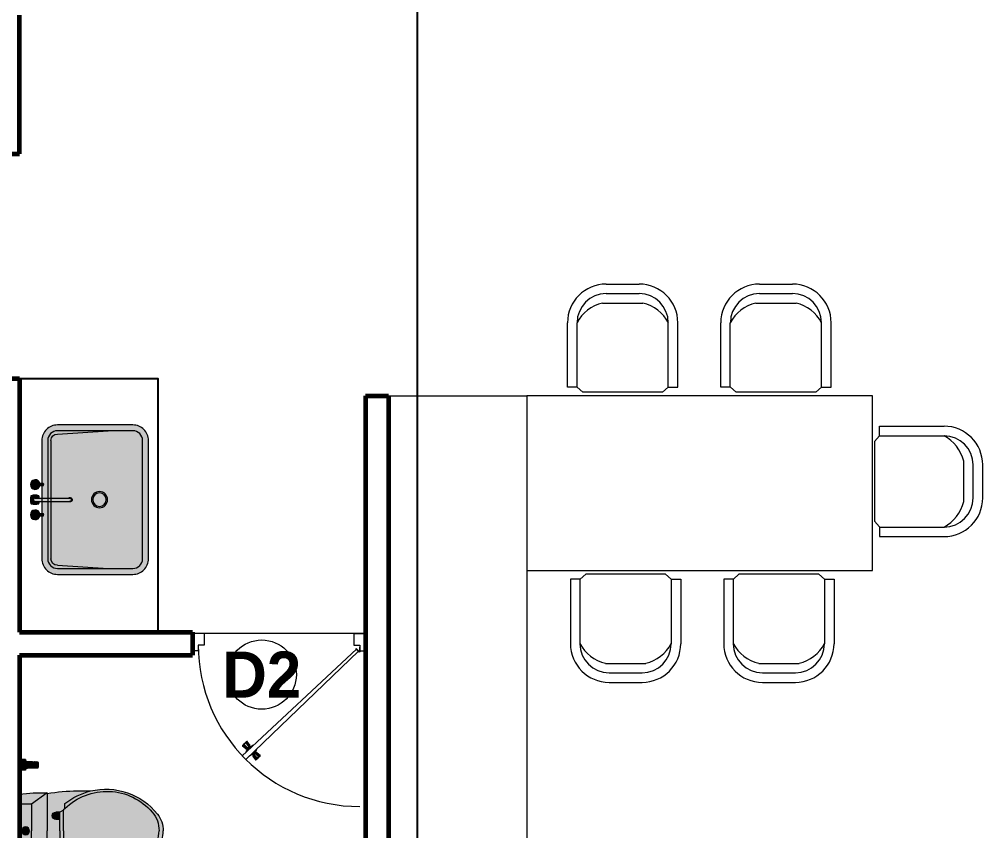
# Model space of a CAD drawing. Header units: feet. Extents: x 109753 to 150441, y 47761 to 75080.
# Drawn here: x 126429.1 to 126596.2, y 49133 to 49273.7 of the extents above; entities that cross this region are included whole.
import ezdxf

# ---------------------------------------------------------------- set-up
doc = ezdxf.new("R2010")
doc.units = ezdxf.units.FT
doc.header["$LTSCALE"] = 50
doc.header["$MEASUREMENT"] = 0
doc.linetypes.add('( Hidden )', pattern=[0.375, 0.25, -0.125])
doc.linetypes.add('ACAD_ISO04W100', pattern=[30, 24, -3, 0, -3])
for name, color, linetype, lineweight in [('A-Furniture', 175, 'Continuous', 0), ('DOORS', 7, 'Continuous', 15), ('FIXTURES', 251, 'Continuous', 5), ('TEXT', 181, 'Continuous', 13), ('WALL', 1, 'Continuous', 60)]:
    doc.layers.add(name, color=color, linetype=linetype, lineweight=lineweight)
doc.styles.add('GL_Imperial', font='GOTHIC.TTF', dxfattribs={"height": 8})

# ---------------------------------------------------------------- blocks, each defined once
blk = doc.blocks.new('A$C62EE282B')
at = {"true_color": 0x646d72}
h = blk.add_hatch(color=251, dxfattribs=at)
h.dxf.hatch_style = 1
h.paths.add_polyline_path([(-36.7, 54.1), (-32.6, 54.1, 7.383374), (-32.6, 61.9), (-36.7, 62, -9.431853)])
at = {"true_color": 0xaaabad}
h = blk.add_hatch(color=253, dxfattribs=at)
h.dxf.hatch_style = 1
h.paths.add_polyline_path([(-30.6, 54.1), (-49, 54.2, -0.414214), (-51, 56.1), (-50.9, 60, -0.414214), (-49, 62), (-30.6, 61.9, -6.364491)])
at = {"true_color": 0xcecdcb}
h = blk.add_hatch(color=254, dxfattribs=at)
h.dxf.hatch_style = 1
h.paths.add_polyline_path([(-32.6, 54.1), (-30.6, 54.1, 6.364491), (-30.6, 61.9), (-32.6, 61.9, -7.383374)])
h = blk.add_hatch(color=254, dxfattribs=at)
h.dxf.hatch_style = 1
h.paths.add_polyline_path([(-159.4, 3.8), (-158.5, 5.1), (-157.5, 6.2), (-156.2, 7.1), (-154.7, 7.7), (-153.2, 8), (-150.8, 8), (-151.7, 8), (-151.9, 7.9), (-153.3, 7.6), (-154.7, 6.9), (-155.9, 6), (-156.9, 4.9), (-157.7, 3.7), (-158.3, 2.2), (-158.5, 0.8), (-158.5, -0.8), (-158.3, -2.2), (-157.7, -3.7), (-156.9, -4.9), (-155.9, -6), (-154.7, -6.9), (-153.3, -7.6), (-151.9, -7.9), (-151.7, -8), (-150.8, -8), (-153.2, -8), (-154.7, -7.7), (-156.2, -7.1), (-157.5, -6.2), (-158.5, -5.1), (-159.4, -3.8), (-160, -2.3), (-160.3, -0.8), (-160.3, 0.8), (-160, 2.3)])
at = {"true_color": 0x646d72}
h = blk.add_hatch(color=251, dxfattribs=at)
h.dxf.hatch_style = 1
h.paths.add_polyline_path([(-151.9, -7.9), (-153.3, -7.6), (-154.7, -6.9), (-155.9, -6), (-156.9, -4.9), (-157.7, -3.7), (-158.3, -2.2), (-158.5, -0.8), (-158.5, 0.8), (-158.3, 2.2), (-157.7, 3.7), (-156.9, 4.9), (-155.9, 6), (-154.7, 6.9), (-153.3, 7.6), (-151.9, 7.9), (-151.7, 8), (-150.4, 8), (-148.9, 7.8), (-147.5, 7.4), (-146.2, 6.6), (-151.3, 6.6), (-152.9, 6.2), (-154, 5.7), (-154.9, 4.9), (-155.7, 4), (-156.4, 3), (-156.8, 1.8), (-157.1, 0.6), (-157.1, -0.6), (-156.8, -1.8), (-156.4, -3), (-155.7, -4), (-154.9, -4.9), (-154, -5.7), (-152.9, -6.2), (-151.7, -6.5), (-150.5, -6.6), (-146.2, -6.6), (-147.5, -7.4), (-148.9, -7.8), (-150.4, -8)], flags=17)
at = {"true_color": 0xcecdcb}
h = blk.add_hatch(color=254, dxfattribs=at)
h.dxf.hatch_style = 1
h.paths.add_polyline_path([(-17.5, 6.6, -1), (-17.5, -6.6), (-75.3, -6.6), (-146.2, -6.6), (-150.5, -6.6), (-151.7, -6.5), (-152.9, -6.2), (-154, -5.7), (-154.9, -4.9), (-155.7, -4), (-156.4, -3), (-156.8, -1.8), (-157.1, -0.6), (-157.1, 0.6), (-156.8, 1.8), (-156.4, 3), (-155.7, 4), (-154.9, 4.9), (-154, 5.7), (-152.9, 6.2), (-151.7, 6.5), (-150.5, 6.6), (-146.2, 6.6), (-75.3, 6.6)])
at = {"true_color": 0x646d72}
h = blk.add_hatch(color=251, dxfattribs=at)
h.dxf.hatch_style = 1
h.paths.add_polyline_path([(-2, 14.8, -0.134336), (-2, -14.8, -0.265125), (-2.7, -15.5, -0.134336), (-32.3, -15.5, -0.130311), (-32.7, -15.2), (-29.4, -11.9), (-33.5, -12.6, -0.026985), (-34.6, -6.6), (-30.3, -6.6, 0.022884), (-29.5, -11.2, 0.28938), (-28.7, -12, 0.111472), (-6.2, -12, 0.28938), (-5.5, -11.2, 0.111472), (-5.5, 11.2, 0.28938), (-6.2, 12, 0.111472), (-28.7, 12, 0.28938), (-29.5, 11.2, 0.022884), (-30.3, 6.6), (-34.6, 6.6, -0.026985), (-33.5, 12.6), (-29.4, 11.9), (-32.7, 15.2, -0.130311), (-32.3, 15.5, -0.134336), (-2.7, 15.5, -0.265125)])
h = blk.add_hatch(color=251, dxfattribs=at)
h.dxf.hatch_style = 1
h.paths.add_polyline_path([(-29.4, 11.9), (-33.5, 12.6, -0.010033), (-33, 14.8, -0.130311), (-32.7, 15.2)], flags=17)
at = {"true_color": 0xaaabad}
h = blk.add_hatch(color=253, dxfattribs=at)
h.dxf.hatch_style = 1
h.paths.add_polyline_path([(-23.2, -6.6), (-17.5, -6.6, 1), (-17.5, 6.6), (-23.2, 6.6, -2.170959)], flags=16)
h.paths.add_polyline_path([(-6.2, 12, -0.28938), (-5.5, 11.2, -0.111472), (-5.5, -11.2, -0.28938), (-6.2, -12, -0.111472), (-28.7, -12, -0.28938), (-29.5, -11.2, -0.022884), (-30.3, -6.6), (-27.8, -6.6, 3.389161), (-27.8, 6.6), (-30.3, 6.6, -0.022884), (-29.5, 11.2, -0.28938), (-28.7, 12, -0.111472)])
h = blk.add_hatch(color=253, dxfattribs=at)
h.dxf.hatch_style = 1
h.paths.add_polyline_path([(-23.2, 6.6), (-27.8, 6.6, -3.389161), (-27.8, -6.6), (-23.2, -6.6, 2.170959)])
h.paths.add_polyline_path([(-17.5, 6.6), (-23.2, 6.6, -2.170959), (-23.2, -6.6), (-17.5, -6.6, 1)], flags=17)
at = {"true_color": 0x646d72}
h = blk.add_hatch(color=251, dxfattribs=at)
h.dxf.hatch_style = 1
h.paths.add_polyline_path([(-29.4, -11.9), (-32.7, -15.2, -0.130311), (-33, -14.8, -0.010033), (-33.5, -12.6)], flags=17)
at = {"true_color": 0xaaabad}
h = blk.add_hatch(color=253, dxfattribs=at)
h.dxf.hatch_style = 1
h.paths.add_polyline_path([(-30.6, -62), (-49, -62, -0.414214), (-51, -60), (-50.9, -56.1, -0.414214), (-49, -54.2), (-30.6, -54.2, -6.364491)])
at = {"true_color": 0x646d72}
h = blk.add_hatch(color=251, dxfattribs=at)
h.dxf.hatch_style = 1
h.paths.add_polyline_path([(-36.7, -62), (-32.6, -62, 7.383374), (-32.6, -54.2), (-36.7, -54.2, -9.431853)])
at = {"true_color": 0xcecdcb}
h = blk.add_hatch(color=254, dxfattribs=at)
h.dxf.hatch_style = 1
h.paths.add_polyline_path([(-32.6, -62), (-30.6, -62, 6.364491), (-30.6, -54.2), (-32.6, -54.2, -7.383374)])
at = {"color": 7, "ltscale": 0.1}
for p, q in [((-146.2, 6.6), (-150.5, 6.6)), ((-17.5, 6.6), (-75.3, 6.6)), ((-146.2, -6.6), (-150.5, -6.6)), ((-17.5, -6.6), (-75.3, -6.6))]:
    blk.add_line(p, q, dxfattribs=at)
at = {"ltscale": 0.1}
for p, q in [((-75.3, 6.6), (-146.2, 6.6)), ((-5.6, 11.9), (-2.5, 15)), ((-75.3, -6.6), (-146.2, -6.6))]:
    blk.add_line(p, q, dxfattribs=at)
at = {"color": 252, "lineweight": 5, "ltscale": 0.1, "true_color": 0x939598}
for p, q in [((-33.5, 12.6), (-29.4, 11.9)), ((-32.7, 15.2), (-29.4, 11.9)), ((-33.5, -12.6), (-29.4, -11.9)), ((-29.4, -11.9), (-32.7, -15.2)), ((-5.6, -11.9), (-2.5, -15))]:
    blk.add_line(p, q, dxfattribs=at)
for points in [[(-30.6, 61.9), (-49, 62, 0.414214), (-50.9, 60), (-51, 56.1, 0.414214), (-49, 54.2), (-30.6, 54.1)], [(-30.6, -54.2), (-49, -54.2, 0.414214), (-50.9, -56.1), (-51, -60, 0.414214), (-49, -62), (-30.6, -62)]]:
    blk.add_lwpolyline(points, format="xyb")
at = {"flags": 128}
for points in [[(-150.8, -8), (-153.2, -8), (-154.7, -7.7), (-156.2, -7.1), (-157.5, -6.2), (-158.5, -5.1), (-159.4, -3.8), (-160, -2.3), (-160.3, -0.8), (-160.3, 0.8), (-160, 2.3), (-159.4, 3.8), (-158.5, 5.1), (-157.5, 6.2), (-156.2, 7.1), (-154.7, 7.7), (-153.2, 8), (-150.8, 8)], [(-151.7, 8), (-150.4, 8), (-148.9, 7.8), (-147.5, 7.4), (-146.2, 6.6)], [(-146.2, -6.6), (-147.5, -7.4), (-148.9, -7.8), (-150.4, -8), (-151.7, -8)]]:
    blk.add_lwpolyline(points, dxfattribs=at)
at = {"color": 252, "lineweight": 5, "true_color": 0x939598, "flags": 128}
blk.add_lwpolyline([(-151.7, -8), (-151.9, -7.9), (-153.3, -7.6), (-154.7, -6.9), (-155.9, -6), (-156.9, -4.9), (-157.7, -3.7), (-158.3, -2.2), (-158.5, -0.8), (-158.5, 0.8), (-158.3, 2.2), (-157.7, 3.7), (-156.9, 4.9), (-155.9, 6), (-154.7, 6.9), (-153.3, 7.6), (-151.9, 7.9), (-151.7, 8)], dxfattribs=at)
at = {"color": 7, "flags": 128}
blk.add_lwpolyline([(-150.5, -6.6), (-151.7, -6.5), (-152.9, -6.2), (-154, -5.7), (-154.9, -4.9), (-155.7, -4), (-156.4, -3), (-156.8, -1.8), (-157.1, -0.6), (-157.1, 0.6), (-156.8, 1.8), (-156.4, 3), (-155.7, 4), (-154.9, 4.9), (-154, 5.7), (-152.9, 6.2), (-151.7, 6.5), (-150.5, 6.6)], dxfattribs=at)
at = {"color": 252, "lineweight": 5, "ltscale": 0.1, "true_color": 0x939598}
for centre, radius, start, end in [((-18.5, 58.1), 18.6, 192.1921, 167.9837), ((-18.4, 58.1), 14.7, 195.6204, 164.7677), ((20.3, 0), 51.1, 167.2787, 172.4625), ((-28.5, 11), 1.05, 102.7213, 167.2787), ((-17.5, -37.8), 51.1, 77.2787, 102.7213), ((-17.5, 0), 12.2, 212.8783, 147.1217), ((-17.5, 0), 8.74, 229.464, 130.536), ((-6.5, 11), 1.05, 12.7213, 77.2787), ((-55.3, 0), 51.1, 347.2787, 12.7213), ((20.3, 0), 51.1, 187.508, 192.7213), ((-28.5, -11), 1.05, 192.7213, 257.2787), ((-17.5, 37.8), 51.1, 257.2787, 282.7213), ((-6.5, -11), 1.05, 282.7213, 347.2787), ((-18.5, -58.1), 18.6, 192.1921, 167.9837), ((-18.4, -58.1), 14.7, 195.6204, 164.7677)]:
    blk.add_arc(centre, radius, start, end, dxfattribs=at)
at = {"ltscale": 0.1}
for centre, radius, start, end in [((-18.5, 58.1), 12.8, 198.066, 162.3484), ((21, 0), 56, 164.6978, 173.18), ((-32, 14.5), 1.05, 105.3022, 164.6978), ((-17.5, -38.5), 56, 74.6978, 105.3022), ((-17.5, 0), 6.65, 270, 90), ((-3, 14.5), 1.05, 15.3022, 74.6978), ((-56, 0), 56, 344.6978, 15.3022), ((21, 0), 56, 186.82, 195.3022), ((-32, -14.5), 1.05, 195.3022, 254.6978), ((-17.5, 38.5), 56, 254.6978, 285.3022), ((-3, -14.5), 1.05, 285.3022, 344.6978), ((-18.5, -58.1), 12.8, 198.066, 162.3484)]:
    blk.add_arc(centre, radius, start, end, dxfattribs=at)
blk = doc.blocks.new('basin-flat-1')
at = {"true_color": 0xffffff}
h = blk.add_hatch(color=7, dxfattribs=at)
h.dxf.hatch_style = 1
h.paths.add_polyline_path([(453.2, 256.4, 0.414214), (385.6, 324), (58.7, 324, 0.414214), (-8.9, 256.4), (-8.9, -256.4, 0.414214), (58.7, -324), (385.6, -324, 0.414214), (453.2, -256.4)])
h.paths.add_polyline_path([(427.7, 256.4), (427.7, -256.4, -0.414214), (385.6, -298.6), (58.7, -298.6, -0.414214), (16.6, -256.4), (16.6, 256.4, -0.414214), (58.7, 298.6), (385.6, 298.6, -0.414214)], flags=16)
h.paths.add_polyline_path([(238.3, 0, -1), (168, 0, -1)], flags=0)
h.paths.add_polyline_path([(232.3, 0, -1), (173.9, 0, -1)], flags=0)
h = blk.add_hatch(color=7, dxfattribs=at)
h.dxf.hatch_style = 1
h.paths.add_polyline_path([(16.6, 256.4, -0.414214), (58.7, 298.6), (165.8, 298.6), (385.6, 284.5, -0.414214), (413.6, 256.4), (413.6, -256.4, -0.414214), (385.6, -284.5), (165.8, -298.6), (58.7, -298.6, -0.414214), (16.6, -256.4)])
h.paths.add_polyline_path([(238.3, 0, 1), (168, 0, 1)], flags=16)
h.paths.add_polyline_path([(232.3, 0, 1), (173.9, 0, 1)], flags=0)
h = blk.add_hatch(color=7, dxfattribs=at)
h.dxf.hatch_style = 1
h.paths.add_polyline_path([(413.6, 256.4, 0.414214), (385.6, 284.5), (165.8, 298.6), (385.6, 298.6, -0.414214), (427.7, 256.4), (427.7, 7.1), (417.9, 7.1), (413.6, 7.1)])
h.paths.add_polyline_path([(413.6, -7.9), (417.9, -7.9), (427.7, -7.9), (427.7, -256.4, -0.414214), (385.6, -298.6), (165.8, -298.6), (385.6, -284.5, 0.414214), (413.6, -256.4)])
h = blk.add_hatch(color=7, dxfattribs=at)
h.dxf.hatch_style = 1
h.paths.add_polyline_path([(232.3, 0, 1), (173.9, 0, 1)], flags=0)
h.paths.add_polyline_path([(168, 0, 1), (238.3, 0, 1)])
h.paths.add_polyline_path([(232.3, 0, -1), (173.9, 0, -1)], flags=16)
h = blk.add_hatch(color=7, dxfattribs=at)
h.dxf.hatch_style = 1
h.paths.add_polyline_path([(173.9, 0, 1), (232.3, 0, 1)])
at = {"ltscale": 0.1}
for p, q in [((385.6, 284.5), (165.8, 298.6)), ((413.6, 256.4), (413.6, -256.4)), ((385.6, -284.5), (165.8, -298.6))]:
    blk.add_line(p, q, dxfattribs=at)
for points in [[(385.6, 324, -0.414214), (453.2, 256.4), (453.2, -256.4, -0.414214), (385.6, -324), (58.7, -324, -0.414214), (-8.9, -256.4), (-8.9, 256.4, -0.414214), (58.7, 324)], [(385.6, 298.6, -0.414214), (427.7, 256.4), (427.7, -256.4, -0.414214), (385.6, -298.6), (58.7, -298.6, -0.414214), (16.6, -256.4), (16.6, 256.4, -0.414214), (58.7, 298.6)]]:
    blk.add_lwpolyline(points, format="xyb", close=True, dxfattribs=at)
at = {"color": 252, "lineweight": 5, "ltscale": 0.1, "true_color": 0x939598}
for radius in [35.1, 29.2]:
    blk.add_circle((203.1, 0), radius, dxfattribs=at)
at = {"ltscale": 0.1}
for centre, start, end in [((385.6, 256.4), 0, 90), ((385.6, -256.4), 270, 0)]:
    blk.add_arc(centre, 28.1, start, end, dxfattribs=at)
at = {"layer": 'FIXTURES', "xscale": -1.126956521740953, "yscale": 1.126956521740953, "zscale": 1.126956521740953, "rotation": 180}
blk.add_blockref('A$C62EE282B', (502.8, -0.4), dxfattribs=at)
blk = doc.blocks.new('*U1172')
at = {"color": 9, "linetype": '( Hidden )', "lineweight": 0, "ltscale": 5, "true_color": 0xc7c8ca}
blk.add_line((30, 3), (0, 3), dxfattribs=at)
blk.add_arc((29, 1), 28, 180, 270, dxfattribs=at)
at = {"layer": 'DOORS'}
for p, q in [((0, 3), (0, 0)), ((2, 3), (0, 3)), ((2, 3), (2, 1)), ((28, 3), (28, 1)), ((28, 3), (30, 3)), ((30, 0), (30, 3)), ((1, 1), (1, 0)), ((2, 1), (1, 1)), ((28, 1), (29, 1)), ((28.35, 0.36), (28.39, 0.4)), ((28.35, 0.36), (28.82, -0.11)), ((28.39, 0.4), (28.84, -0.05)), ((28.94, 0.63), (28.94, -0.01)), ((28.94, 0.63), (29, 0.63)), ((29, 1), (29, 0)), ((29, 0.63), (29, -0.03)), ((1, 0), (0, 0)), ((29, 0), (30, 0))]:
    blk.add_line(p, q, dxfattribs=at)
at = {"layer": 'DOORS', "color": 8}
for p, q in [((9.31, -17.01), (8.67, -16.46)), ((9.36, -16.98), (8.7, -16.41)), ((9.44, -16.9), (8.81, -16.31)), ((9.02, -16.05), (8.91, -16.15)), ((8.93, -16.16), (8.91, -16.15)), ((9.54, -16.8), (8.93, -16.19)), ((9.02, -16.05), (9.13, -15.94)), ((9.15, -15.96), (9.13, -15.94)), ((9.75, -16.61), (9.18, -15.97)), ((9.85, -16.51), (9.3, -15.85)), ((9.93, -16.44), (9.41, -15.75)), ((9.97, -16.39), (9.46, -15.72)), ((9.83, -16.77), (9.75, -16.69)), ((9.89, -16.72), (9.81, -16.64)), ((9.92, -16.68), (9.85, -16.6)), ((9.94, -16.67), (9.87, -16.58)), ((10.25, -16.65), (9.98, -16.77)), ((10.41, -16.5), (10.03, -16.72)), ((9.38, -17.46), (9.63, -17.1)), ((9.58, -17), (9.51, -16.92)), ((9.6, -16.99), (9.52, -16.9)), ((9.54, -17.31), (9.69, -17.04)), ((9.64, -16.95), (9.56, -16.87)), ((9.7, -16.9), (9.62, -16.81)), ((9.71, -17.15), (9.75, -16.99)), ((9.84, -17.03), (9.82, -16.92)), ((9.95, -16.92), (9.85, -16.9)), ((10.08, -16.8), (9.92, -16.83)), ((10.01, -18.13), (10.39, -17.9)), ((10.17, -17.98), (10.44, -17.85)), ((10.34, -17.82), (10.5, -17.79)), ((10.45, -18.23), (10.96, -18.91)), ((10.47, -17.7), (10.57, -17.73)), ((10.48, -17.96), (10.55, -18.04)), ((10.49, -18.19), (11.01, -18.87)), ((10.5, -17.94), (10.57, -18.02)), ((10.53, -17.9), (10.61, -17.99)), ((10.57, -18.11), (11.12, -18.77)), ((10.58, -17.59), (10.6, -17.7)), ((10.59, -17.85), (10.67, -17.93)), ((10.71, -17.47), (10.67, -17.64)), ((10.68, -18.01), (11.24, -18.66)), ((10.72, -17.73), (10.8, -17.81)), ((10.88, -17.32), (10.73, -17.58)), ((10.78, -17.67), (10.86, -17.76)), ((11.03, -17.17), (10.79, -17.53)), ((10.82, -17.64), (10.9, -17.72)), ((10.84, -17.62), (10.91, -17.7)), ((10.88, -17.82), (11.48, -18.43)), ((10.98, -17.72), (11.61, -18.31)), ((11.06, -17.65), (11.72, -18.21)), ((11.11, -17.61), (11.75, -18.16)), ((11.27, -18.67), (11.28, -18.68)), ((11.39, -18.58), (11.28, -18.68)), ((11.39, -18.58), (11.5, -18.47)), ((11.49, -18.46), (11.5, -18.47))]:
    blk.add_line(p, q, dxfattribs=at)
at = {"layer": 'DOORS', "color": 1}
for p, q in [((8.69, -16.43), (9.06, -16.08)), ((9.25, -17), (8.69, -16.51)), ((8.71, -16.36), (9.04, -16.06)), ((8.73, -16.39), (8.71, -16.36)), ((9.36, -15.75), (9.04, -16.06)), ((9.43, -15.73), (9.06, -16.08)), ((9.33, -17), (9.64, -16.71)), ((9.38, -15.78), (9.36, -15.75)), ((9.96, -16.34), (9.51, -15.74)), ((9.96, -16.41), (9.64, -16.71)), ((9.88, -16.57), (9.69, -16.75)), ((9.96, -16.65), (9.76, -16.83)), ((9.87, -16.49), (9.88, -16.49)), ((9.95, -16.66), (9.87, -16.58)), ((10.03, -16.65), (10.04, -16.65)), ((10.12, -16.65), (10.11, -16.65)), ((10.46, -16.44), (10.12, -16.65)), ((10.54, -16.45), (10.54, -16.44)), ((9.32, -17.5), (9.55, -17.18)), ((9.33, -17.59), (9.32, -17.58)), ((9.41, -16.92), (9.41, -16.93)), ((9.5, -16.93), (9.69, -16.75)), ((9.58, -17.01), (9.5, -16.93)), ((9.55, -17.18), (9.56, -17.17)), ((9.56, -17.09), (9.57, -17.1)), ((9.57, -17.02), (9.76, -16.83)), ((9.88, -18.17), (9.88, -18.18)), ((9.96, -18.18), (10.3, -17.97)), ((10.3, -17.97), (10.31, -17.97)), ((10.39, -17.97), (10.38, -17.97)), ((10.46, -17.97), (10.66, -17.79)), ((10.46, -18.21), (10.78, -17.92)), ((10.46, -18.29), (10.91, -18.88)), ((10.47, -17.96), (10.55, -18.05)), ((10.54, -18.05), (10.73, -17.87)), ((10.54, -18.13), (10.54, -18.13)), ((10.85, -17.61), (10.66, -17.79)), ((10.92, -17.69), (10.73, -17.87)), ((11.09, -17.62), (10.78, -17.92)), ((10.84, -17.61), (10.92, -17.7)), ((10.86, -17.53), (10.85, -17.53)), ((10.87, -17.45), (10.86, -17.45)), ((11.09, -17.12), (10.87, -17.45)), ((11.01, -17.7), (11, -17.7)), ((11.09, -17.04), (11.1, -17.04)), ((11.17, -17.62), (11.73, -18.11)), ((11.73, -18.2), (11.36, -18.54)), ((11.71, -18.26), (11.38, -18.56)), ((11.69, -18.24), (11.71, -18.26)), ((10.99, -18.89), (11.36, -18.54)), ((11.04, -18.85), (11.06, -18.87)), ((11.06, -18.87), (11.38, -18.56))]:
    blk.add_line(p, q, dxfattribs=at)
at = {"layer": 'DOORS'}
blk.add_lwpolyline([(28.8, -0.08), (9.23, -18.82), (8.64, -18.23), (28.42, 0.3)], dxfattribs=at)
for radius in [0.111, 0.0537]:
    blk.add_circle((28.93, -0.12), radius, dxfattribs=at)
at = {"layer": 'DOORS', "color": 1}
for centre, start, end in [((8.72, -16.47), 133.134, 229.2104), ((9.47, -15.78), 37.0576, 133.134), ((9.84, -16.53), 313.134, 43.134), ((9.92, -16.37), 313.134, 37.0576), ((10, -16.69), 48.3913, 133.134), ((10.08, -16.61), 228.3913, 313.134), ((10.5, -16.48), 43.134, 133.134), ((9.29, -16.96), 229.2104, 313.134), ((9.36, -17.54), 133.134, 223.134), ((9.46, -16.89), 223.134, 313.134), ((9.61, -17.06), 133.134, 217.8768), ((9.52, -17.13), 313.134, 37.8768), ((9.92, -18.14), 223.134, 313.134), ((10.34, -18.01), 48.3913, 133.134), ((10.42, -17.93), 228.3913, 313.134), ((10.5, -18.25), 133.134, 217.0576), ((10.58, -18.09), 133.134, 223.134), ((10.9, -17.49), 133.134, 217.8768), ((10.81, -17.57), 313.134, 37.8768), ((10.96, -17.73), 43.134, 133.134), ((11.06, -17.08), 313.134, 43.134), ((11.13, -17.67), 49.2104, 133.134), ((11.69, -18.15), 313.134, 49.2104), ((10.95, -18.85), 217.0576, 313.134)]:
    blk.add_arc(centre, 0.0571, start, end, dxfattribs=at)
blk = doc.blocks.new('toilet')
at = {"true_color": 0xaaabad}
h = blk.add_hatch(color=253, dxfattribs=at)
h.dxf.hatch_style = 1
h.paths.add_polyline_path([(-0.1212, 0), (-0.1657, 0, 0.056711), (-0.1727, -0.126), (-0.1212, -0.054)])
at = {"true_color": 0xcecdcb}
h = blk.add_hatch(color=254, dxfattribs=at)
h.dxf.hatch_style = 1
h.paths.add_polyline_path([(0.1213, -0.054), (0.1213, 0), (-0.1212, 0), (-0.1212, -0.054), (0, -0.054)])
h.paths.add_polyline_path([(-0.0176, -0.0279, -1), (0.0176, -0.0279, -1)], flags=16)
h.paths.add_polyline_path([(-0.0154, -0.0279, -1), (0.0154, -0.0279, -1)], flags=0)
at = {"true_color": 0xaaabad}
h = blk.add_hatch(color=253, dxfattribs=at)
h.dxf.hatch_style = 1
h.paths.add_polyline_path([(0.1657, 0), (0.1213, 0), (0.1213, -0.054), (0.1727, -0.126, 0.056711)])
h = blk.add_hatch(color=253, dxfattribs=at)
h.dxf.hatch_style = 1
h.paths.add_polyline_path([(-0.3242, -0.0279), (-0.3167, -0.0279), (-0.3129, -0.0279), (-0.3086, -0.0078), (-0.3086, -0.0001), (-0.3242, -0.0001)])
at = {"true_color": 0x646d72}
h = blk.add_hatch(color=251, dxfattribs=at)
h.dxf.hatch_style = 1
h.paths.add_polyline_path([(-0.3129, -0.0279), (-0.3167, -0.0279), (-0.3168, -0.0309), (-0.3163, -0.0339), (-0.3146, -0.0478), (-0.3146, -0.0355)])
at = {"true_color": 0xcecdcb}
h = blk.add_hatch(color=254, dxfattribs=at)
h.dxf.hatch_style = 1
h.paths.add_polyline_path([(-0.2924, -0.002, 0.362033), (-0.2934, -0.0011), (-0.2999, -0.0011), (-0.3064, -0.0011, 0.362033), (-0.3074, -0.002), (-0.3146, -0.0355), (-0.3146, -0.0356), (-0.3144, -0.0352), (-0.3137, -0.0347), (-0.3126, -0.0343), (-0.311, -0.0339), (-0.309, -0.0336), (-0.3067, -0.0333), (-0.3042, -0.0332), (-0.3015, -0.0331), (-0.2987, -0.0331), (-0.296, -0.0331), (-0.2935, -0.0333), (-0.2911, -0.0335), (-0.2891, -0.0339), (-0.2874, -0.0342), (-0.2862, -0.0346), (-0.2855, -0.0351), (-0.2852, -0.0356)])
h = blk.add_hatch(color=254, dxfattribs=at)
h.dxf.hatch_style = 1
h.paths.add_polyline_path([(-0.2852, -0.0356), (-0.2855, -0.0351), (-0.2862, -0.0346), (-0.2874, -0.0342), (-0.2891, -0.0339), (-0.2911, -0.0335), (-0.2935, -0.0333), (-0.296, -0.0331), (-0.2987, -0.0331), (-0.3015, -0.0331), (-0.3042, -0.0332), (-0.3067, -0.0333), (-0.309, -0.0336), (-0.311, -0.0339), (-0.3126, -0.0343), (-0.3137, -0.0347), (-0.3144, -0.0352), (-0.3146, -0.0356), (-0.3146, -0.0478), (-0.3146, -0.0578), (-0.3144, -0.0574), (-0.3137, -0.0569), (-0.3126, -0.0565), (-0.311, -0.0561), (-0.309, -0.0558), (-0.3067, -0.0555), (-0.3042, -0.0553), (-0.3015, -0.0553), (-0.2987, -0.0552), (-0.296, -0.0553), (-0.2935, -0.0555), (-0.2911, -0.0557), (-0.2891, -0.056), (-0.2874, -0.0564), (-0.2862, -0.0568), (-0.2855, -0.0573), (-0.2852, -0.0577), (-0.2852, -0.0478)])
at = {"true_color": 0xaaabad}
h = blk.add_hatch(color=253, dxfattribs=at)
h.dxf.hatch_style = 1
h.paths.add_polyline_path([(-0.3064, -0.0011), (-0.2999, -0.0011), (-0.2934, -0.0011, -0.362033), (-0.2924, -0.002), (-0.2912, -0.0078), (-0.2912, -0.0001), (-0.3086, -0.0001), (-0.3086, -0.0078), (-0.3074, -0.002, -0.362033)])
h = blk.add_hatch(color=253, dxfattribs=at)
h.dxf.hatch_style = 1
h.paths.add_polyline_path([(-0.2868, -0.0279), (-0.2831, -0.0279), (-0.2756, -0.0279), (-0.2756, -0.0001), (-0.2912, -0.0001), (-0.2912, -0.0078)])
at = {"true_color": 0x646d72}
h = blk.add_hatch(color=251, dxfattribs=at)
h.dxf.hatch_style = 1
h.paths.add_polyline_path([(-0.283, -0.0309), (-0.2831, -0.0279), (-0.2868, -0.0279), (-0.2852, -0.0356), (-0.2852, -0.0478), (-0.2835, -0.0339)])
h = blk.add_hatch(color=251, dxfattribs=at)
h.dxf.hatch_style = 1
h.paths.add_polyline_path([(-0.0154, -0.0279, 1), (0.0154, -0.0279, 1)], flags=0)
h.paths.add_polyline_path([(0.0176, -0.0279, 1), (-0.0176, -0.0279, 1)])
h.paths.add_polyline_path([(0.0154, -0.0279, -1), (-0.0154, -0.0279, -1)], flags=16)
at = {"true_color": 0xaaabad}
h = blk.add_hatch(color=253, dxfattribs=at)
h.dxf.hatch_style = 1
h.paths.add_polyline_path([(0.0154, -0.0279, 1), (-0.0154, -0.0279, 1)])
at = {"true_color": 0x646d72}
h = blk.add_hatch(color=251, dxfattribs=at)
h.dxf.hatch_style = 1
h.paths.add_polyline_path([(-0.2874, -0.0564), (-0.2891, -0.056), (-0.2911, -0.0557), (-0.2935, -0.0555), (-0.296, -0.0553), (-0.2987, -0.0552), (-0.3015, -0.0553), (-0.3042, -0.0553), (-0.3067, -0.0555), (-0.309, -0.0558), (-0.311, -0.0561), (-0.3126, -0.0565), (-0.3137, -0.0569), (-0.3144, -0.0574), (-0.3146, -0.0578), (-0.3146, -0.0577, 0.37361), (-0.3145, -0.0606), (-0.3144, -0.0602), (-0.3137, -0.0598), (-0.3126, -0.0593), (-0.311, -0.0589), (-0.309, -0.0586), (-0.3067, -0.0584), (-0.3042, -0.0582), (-0.3015, -0.0581), (-0.2987, -0.0581), (-0.296, -0.0582), (-0.2935, -0.0583), (-0.2911, -0.0586), (-0.2891, -0.0589), (-0.2874, -0.0593), (-0.2862, -0.0597), (-0.2855, -0.0601), (-0.2852, -0.0606, 0.367488), (-0.2852, -0.0577), (-0.2855, -0.0573), (-0.2862, -0.0568)])
at = {"true_color": 0xcecdcb}
h = blk.add_hatch(color=254, dxfattribs=at)
h.dxf.hatch_style = 1
h.paths.add_polyline_path([(-0.2987, -0.0704), (-0.296, -0.0705), (-0.2922, -0.0707), (-0.2881, -0.0714), (-0.2862, -0.072), (-0.2852, -0.0726, 0.096235), (-0.2852, -0.0623), (-0.2852, -0.0606), (-0.2855, -0.0601), (-0.2862, -0.0597), (-0.2874, -0.0593), (-0.2891, -0.0589), (-0.2911, -0.0586), (-0.2935, -0.0583), (-0.296, -0.0582), (-0.2987, -0.0581), (-0.3015, -0.0581), (-0.3042, -0.0582), (-0.3067, -0.0584), (-0.309, -0.0586), (-0.311, -0.0589), (-0.3126, -0.0593), (-0.3137, -0.0598), (-0.3144, -0.0602), (-0.3146, -0.0607), (-0.3146, -0.0623, 0.094513), (-0.3147, -0.0724), (-0.312, -0.0714), (-0.309, -0.0709), (-0.3067, -0.0707), (-0.3042, -0.0705), (-0.3015, -0.0704)])
at = {"true_color": 0x646d72}
h = blk.add_hatch(color=251, dxfattribs=at)
h.dxf.hatch_style = 1
h.paths.add_polyline_path([(-0.3015, -0.0704), (-0.3042, -0.0705), (-0.3067, -0.0707), (-0.309, -0.0709), (-0.311, -0.0713), (-0.3126, -0.0716), (-0.3137, -0.0721), (-0.3144, -0.0725), (-0.3146, -0.073), (-0.3146, -0.0747, 0.302314), (-0.3147, -0.0774), (-0.3134, -0.0765), (-0.311, -0.0759), (-0.309, -0.0756), (-0.3067, -0.0753), (-0.3042, -0.0751), (-0.3015, -0.0751), (-0.2987, -0.075), (-0.296, -0.0751), (-0.2922, -0.0754), (-0.2881, -0.076), (-0.2862, -0.0766), (-0.2851, -0.0773, 0.296022), (-0.2852, -0.0747), (-0.2852, -0.0729), (-0.2855, -0.0724), (-0.2862, -0.072), (-0.2874, -0.0716), (-0.2891, -0.0712), (-0.2911, -0.0709), (-0.2935, -0.0706), (-0.296, -0.0705), (-0.2987, -0.0704)])
h = blk.add_hatch(color=251, dxfattribs=at)
h.dxf.hatch_style = 1
h.paths.add_polyline_path([(-0.2987, -0.0598), (-0.296, -0.0599), (-0.2935, -0.0601), (-0.2911, -0.0603), (-0.2891, -0.0606), (-0.2866, -0.0612), (-0.2852, -0.062), (-0.2852, -0.0606), (-0.2855, -0.0601), (-0.2862, -0.0597), (-0.2874, -0.0593), (-0.2891, -0.0589), (-0.2911, -0.0586), (-0.2935, -0.0583), (-0.296, -0.0582), (-0.2987, -0.0581), (-0.3015, -0.0581), (-0.3042, -0.0582), (-0.3067, -0.0584), (-0.309, -0.0586), (-0.311, -0.0589), (-0.3126, -0.0593), (-0.3137, -0.0598), (-0.3144, -0.0602), (-0.3146, -0.0607), (-0.3146, -0.062), (-0.3137, -0.0615), (-0.3126, -0.0611), (-0.311, -0.0607), (-0.309, -0.0604), (-0.3067, -0.0601), (-0.3042, -0.0599), (-0.3015, -0.0598)], flags=17)
at = {"true_color": 0xcecdcb}
h = blk.add_hatch(color=254, dxfattribs=at)
h.dxf.hatch_style = 1
h.paths.add_polyline_path([(-0.3015, -0.0751), (-0.3042, -0.0751), (-0.3067, -0.0753), (-0.309, -0.0756), (-0.311, -0.0759), (-0.3126, -0.0763), (-0.3137, -0.0767), (-0.3144, -0.0772), (-0.3146, -0.0776), (-0.3146, -0.0821), (-0.3133, -0.0814), (-0.3119, -0.081), (-0.31, -0.0806), (-0.3078, -0.0803), (-0.3052, -0.0801), (-0.3025, -0.08), (-0.2997, -0.0799), (-0.2968, -0.08), (-0.2941, -0.0801), (-0.2916, -0.0804), (-0.2894, -0.0807), (-0.2867, -0.0813), (-0.2852, -0.0821), (-0.2852, -0.0775), (-0.2855, -0.0771), (-0.2862, -0.0766), (-0.2874, -0.0762), (-0.2891, -0.0758), (-0.2911, -0.0755), (-0.2935, -0.0753), (-0.296, -0.0751), (-0.2987, -0.075)])
at = {"true_color": 0x646d72}
h = blk.add_hatch(color=251, dxfattribs=at)
h.dxf.hatch_style = 1
h.paths.add_polyline_path([(-0.2855, -0.082), (-0.2863, -0.0815), (-0.2876, -0.0811), (-0.2894, -0.0807), (-0.2916, -0.0804), (-0.2941, -0.0801), (-0.2968, -0.08), (-0.2997, -0.0799), (-0.3025, -0.08), (-0.3052, -0.0801), (-0.3078, -0.0803), (-0.31, -0.0806), (-0.3119, -0.081), (-0.3133, -0.0814), (-0.3142, -0.0819), (-0.3146, -0.0824), (-0.3146, -0.0824), (-0.3144, -0.0829), (-0.3137, -0.0834), (-0.3126, -0.0838), (-0.311, -0.0842), (-0.309, -0.0845), (-0.3067, -0.0847), (-0.3042, -0.0849), (-0.3015, -0.085), (-0.2987, -0.085), (-0.296, -0.0849), (-0.2935, -0.0848), (-0.2911, -0.0845), (-0.2891, -0.0842), (-0.2874, -0.0839), (-0.2862, -0.0834), (-0.2855, -0.083), (-0.2852, -0.0825)])
at = {"true_color": 0xaaabad}
h = blk.add_hatch(color=253, dxfattribs=at)
h.dxf.hatch_style = 1
h.paths.add_polyline_path([(0, -0.054), (-0.1212, -0.054), (-0.1727, -0.126), (-0.1695, -0.126), (0, -0.126), (0.1695, -0.126), (0.1727, -0.126), (0.1213, -0.054)])
h = blk.add_hatch(color=253, dxfattribs=at)
h.dxf.hatch_style = 1
h.paths.add_polyline_path([(-0.1814, -0.2634), (-0.1814, -0.3235, -0.11024), (-0.1242, -0.2069), (-0.1014, -0.2069, -0.008985), (-0.0945, -0.2001), (-0.0853, -0.1833), (-0.0853, -0.165, -1), (-0.0525, -0.165), (-0.0525, -0.1833), (0, -0.1833), (0.0525, -0.1833), (0.0525, -0.165, -1), (0.0853, -0.165), (0.0853, -0.1833), (0.0945, -0.2001, -0.008985), (0.1014, -0.2069), (0.1242, -0.2069, -0.11024), (0.1814, -0.3235), (0.1814, -0.2634, 0.052199), (0.1695, -0.126), (0, -0.126), (-0.1695, -0.126, 0.052199)])
at = {"true_color": 0x646d72}
h = blk.add_hatch(color=251, dxfattribs=at)
h.dxf.hatch_style = 1
h.paths.add_polyline_path([(-0.0525, -0.1833), (-0.0525, -0.165, 1), (-0.0853, -0.165), (-0.0853, -0.1833)])
h = blk.add_hatch(color=251, dxfattribs=at)
h.dxf.hatch_style = 1
h.paths.add_polyline_path([(0.0525, -0.1833), (0.0853, -0.1833), (0.0853, -0.165, 1), (0.0525, -0.165)])
h = blk.add_hatch(color=251, dxfattribs=at)
h.dxf.hatch_style = 1
h.paths.add_polyline_path([(0.0853, -0.604, -0.182634), (0, -0.6351, -0.182634), (-0.0853, -0.604, -0.434217), (-0.1014, -0.2069), (-0.1242, -0.2069, 0.11024), (-0.1814, -0.3235, 0.292914), (-0.0762, -0.6277, 0.16845), (0, -0.6541, 0.16845), (0.0762, -0.6277, 0.292914), (0.1814, -0.3235, 0.11024), (0.1242, -0.2069), (0.1014, -0.2069, -0.434217)])
at = {"true_color": 0xcecdcb}
h = blk.add_hatch(color=254, dxfattribs=at)
h.dxf.hatch_style = 1
h.paths.add_polyline_path([(0, -0.6351, 0.182634), (0.0853, -0.604, 0.434217), (0.1014, -0.2069, 0.008985), (0.0945, -0.2001), (0, -0.2001), (-0.0945, -0.2001, 0.008985), (-0.1014, -0.2069, 0.434217), (-0.0853, -0.604, 0.182634)])
at = {"true_color": 0x646d72}
h = blk.add_hatch(color=251, dxfattribs=at)
h.dxf.hatch_style = 1
h.paths.add_polyline_path([(0.0945, -0.2001), (0.0853, -0.1833), (0.0525, -0.1833), (0, -0.1833), (-0.0525, -0.1833), (-0.0853, -0.1833), (-0.0945, -0.2001), (0, -0.2001)])
blk.add_line((-0.3242, -0.0001), (-0.2756, -0.0001))
at = {"linetype": 'Continuous'}
for p, q in [((-0.3242, -0.0279), (-0.3242, -0.0001)), ((-0.3242, -0.0279), (-0.3167, -0.0279)), ((-0.3146, -0.0478), (-0.3163, -0.0339)), ((-0.2852, -0.0478), (-0.2835, -0.0339)), ((-0.2831, -0.0279), (-0.2756, -0.0279)), ((-0.2756, -0.0279), (-0.2756, -0.0001)), ((-0.3146, -0.0606), (-0.3146, -0.0623)), ((-0.3146, -0.0729), (-0.3146, -0.0747)), ((-0.3146, -0.0776), (-0.3146, -0.0824)), ((-0.2852, -0.0577), (-0.2852, -0.0478)), ((-0.2852, -0.0623), (-0.2852, -0.0606)), ((-0.2852, -0.0747), (-0.2852, -0.0729)), ((-0.2852, -0.0824), (-0.2852, -0.0775))]:
    blk.add_line(p, q, dxfattribs=at)
at = {"color": 7, "linetype": 'Continuous'}
blk.add_line((-0.3167, -0.0279), (-0.3129, -0.0279), dxfattribs=at)
at = {"color": 252, "linetype": 'Continuous', "lineweight": 5, "true_color": 0x939598}
for p, q in [((-0.3074, -0.002), (-0.3146, -0.0356)), ((-0.3146, -0.0355), (-0.3146, -0.0478)), ((-0.3086, -0.0078), (-0.3086, -0.0001)), ((-0.2999, -0.0011), (-0.3064, -0.0011)), ((-0.2999, -0.0011), (-0.2934, -0.0011)), ((-0.2924, -0.002), (-0.2852, -0.0356)), ((-0.2912, -0.0078), (-0.2912, -0.0001)), ((-0.2868, -0.0279), (-0.2831, -0.0279)), ((-0.2852, -0.0478), (-0.2852, -0.0356))]:
    blk.add_line(p, q, dxfattribs=at)
at = {"color": 252, "lineweight": 5, "true_color": 0x939598}
for p, q in [((-0.0853, -0.1833), (-0.0853, -0.165)), ((-0.0525, -0.165), (-0.0525, -0.1833)), ((0.0525, -0.165), (0.0525, -0.1833)), ((0.0853, -0.1833), (0.0853, -0.165)), ((-0.0945, -0.2001), (-0.0853, -0.1833)), ((-0.0525, -0.1833), (-0.0853, -0.1833)), ((0, -0.1833), (-0.0525, -0.1833)), ((0, -0.1833), (0.0525, -0.1833)), ((0.0525, -0.1833), (0.0853, -0.1833)), ((0.0945, -0.2001), (0.0853, -0.1833))]:
    blk.add_line(p, q, dxfattribs=at)
for points in [[(-0.1657, 0, 0.056711), (-0.1727, -0.126), (-0.1695, -0.126)], [(0.1657, 0, -0.056711), (0.1727, -0.126), (0.1695, -0.126)], [(-0.1695, -0.1262, 0.052121), (-0.1814, -0.2634), (-0.1814, -0.3235, 0.14456)], [(0.1695, -0.1262, -0.052121), (0.1814, -0.2634), (0.1814, -0.3235, -0.14456)], [(-0.1814, -0.3235, 0.292914), (-0.0762, -0.6277, 0.16845), (0, -0.6541, 2.883082)], [(0.1814, -0.3235, -0.292914), (0.0762, -0.6277, -0.16845), (0, -0.6541, -2.883082)]]:
    blk.add_lwpolyline(points, format="xyb")
for points in [[(-0.1727, -0.126), (-0.1212, -0.054), (-0.1212, 0)], [(0.1727, -0.126), (0.1213, -0.054), (0.1213, 0)], [(-0.1212, -0.054), (0, -0.054)], [(0.1213, -0.054), (0, -0.054)]]:
    blk.add_lwpolyline(points, dxfattribs=at)
blk.add_lwpolyline([(0.1657, 0), (-0.1657, 0)])
at = {"linetype": 'Continuous', "flags": 128}
for points in [[(-0.3167, -0.0279), (-0.3168, -0.0309), (-0.3163, -0.0339)], [(-0.2835, -0.0339), (-0.283, -0.0309), (-0.2831, -0.0279)], [(-0.3146, -0.0824), (-0.3144, -0.0829), (-0.3137, -0.0834), (-0.3126, -0.0838), (-0.311, -0.0842), (-0.309, -0.0845), (-0.3067, -0.0847), (-0.3042, -0.0849), (-0.3015, -0.085), (-0.2987, -0.085), (-0.296, -0.0849), (-0.2935, -0.0848), (-0.2911, -0.0845), (-0.2891, -0.0842), (-0.2874, -0.0839), (-0.2862, -0.0834), (-0.2855, -0.083), (-0.2852, -0.0825)]]:
    blk.add_lwpolyline(points, dxfattribs=at)
at = {"color": 252, "linetype": 'Continuous', "lineweight": 5, "true_color": 0x939598, "flags": 128}
for points in [[(-0.2852, -0.0356), (-0.2855, -0.0351), (-0.2862, -0.0346), (-0.2874, -0.0342), (-0.2891, -0.0339), (-0.2911, -0.0335), (-0.2935, -0.0333), (-0.296, -0.0331), (-0.2987, -0.0331), (-0.3015, -0.0331), (-0.3042, -0.0332), (-0.3067, -0.0333), (-0.309, -0.0336), (-0.311, -0.0339), (-0.3126, -0.0343), (-0.3137, -0.0347), (-0.3144, -0.0352), (-0.3146, -0.0356)], [(-0.2852, -0.0577), (-0.2855, -0.0573), (-0.2862, -0.0568), (-0.2874, -0.0564), (-0.2891, -0.056), (-0.2911, -0.0557), (-0.2935, -0.0555), (-0.296, -0.0553), (-0.2987, -0.0552), (-0.3015, -0.0553), (-0.3042, -0.0553), (-0.3067, -0.0555), (-0.309, -0.0558), (-0.311, -0.0561), (-0.3126, -0.0565), (-0.3137, -0.0569), (-0.3144, -0.0574), (-0.3146, -0.0578), (-0.3146, -0.0478)], [(-0.2852, -0.0606), (-0.2855, -0.0601), (-0.2862, -0.0597), (-0.2874, -0.0593), (-0.2891, -0.0589), (-0.2911, -0.0586), (-0.2935, -0.0583), (-0.296, -0.0582), (-0.2987, -0.0581), (-0.3015, -0.0581), (-0.3042, -0.0582), (-0.3067, -0.0584), (-0.309, -0.0586), (-0.311, -0.0589), (-0.3126, -0.0593), (-0.3137, -0.0598), (-0.3144, -0.0602), (-0.3146, -0.0607)], [(-0.2852, -0.0623), (-0.2855, -0.0619), (-0.2862, -0.0614), (-0.2874, -0.061), (-0.2891, -0.0606), (-0.2911, -0.0603), (-0.2935, -0.0601), (-0.296, -0.0599), (-0.2987, -0.0598), (-0.3015, -0.0598), (-0.3042, -0.0599), (-0.3067, -0.0601), (-0.309, -0.0604), (-0.311, -0.0607), (-0.3126, -0.0611), (-0.3137, -0.0615), (-0.3144, -0.0619), (-0.3146, -0.0624)], [(-0.2852, -0.0729), (-0.2855, -0.0724), (-0.2862, -0.072), (-0.2874, -0.0716), (-0.2891, -0.0712), (-0.2911, -0.0709), (-0.2935, -0.0706), (-0.296, -0.0705), (-0.2987, -0.0704), (-0.3015, -0.0704), (-0.3042, -0.0705), (-0.3067, -0.0707), (-0.309, -0.0709), (-0.311, -0.0713), (-0.3126, -0.0716), (-0.3137, -0.0721), (-0.3144, -0.0725), (-0.3146, -0.073)], [(-0.2852, -0.0747), (-0.2855, -0.0742), (-0.2862, -0.0738), (-0.2874, -0.0733), (-0.2891, -0.073), (-0.2911, -0.0727), (-0.2935, -0.0724), (-0.296, -0.0722), (-0.2987, -0.0722), (-0.3015, -0.0722), (-0.3042, -0.0723), (-0.3067, -0.0724), (-0.309, -0.0727), (-0.311, -0.073), (-0.3126, -0.0734), (-0.3137, -0.0738), (-0.3144, -0.0743), (-0.3146, -0.0747)], [(-0.2852, -0.0775), (-0.2855, -0.0771), (-0.2862, -0.0766), (-0.2874, -0.0762), (-0.2891, -0.0758), (-0.2911, -0.0755), (-0.2935, -0.0753), (-0.296, -0.0751), (-0.2987, -0.075), (-0.3015, -0.0751), (-0.3042, -0.0751), (-0.3067, -0.0753), (-0.309, -0.0756), (-0.311, -0.0759), (-0.3126, -0.0763), (-0.3137, -0.0767), (-0.3144, -0.0772), (-0.3146, -0.0776)]]:
    blk.add_lwpolyline(points, dxfattribs=at)
at = {"color": 7, "linetype": 'Continuous', "flags": 128}
blk.add_lwpolyline([(-0.2852, -0.0824), (-0.2855, -0.082), (-0.2863, -0.0815), (-0.2876, -0.0811), (-0.2894, -0.0807), (-0.2916, -0.0804), (-0.2941, -0.0801), (-0.2968, -0.08), (-0.2997, -0.0799), (-0.3025, -0.08), (-0.3052, -0.0801), (-0.3078, -0.0803), (-0.31, -0.0806), (-0.3119, -0.081), (-0.3133, -0.0814), (-0.3142, -0.0819), (-0.3146, -0.0824)], dxfattribs=at)
at = {"color": 7}
for points in [[(-0.1695, -0.126), (0, -0.126)], [(0.1695, -0.126), (0, -0.126)]]:
    blk.add_lwpolyline(points, dxfattribs=at)
at = {"color": 252, "lineweight": 5, "true_color": 0x939598}
for points in [[(-0.1242, -0.2069, 0.11024), (-0.1814, -0.3235, 0.16845)], [(-0.1014, -0.2069), (-0.1242, -0.2069, 0.416606)], [(0.1014, -0.2069), (0.1242, -0.2069, -0.416606)], [(0.1242, -0.2069, -0.11024), (0.1814, -0.3235, -0.16845)]]:
    blk.add_lwpolyline(points, format="xyb", dxfattribs=at)
at = {"color": 7}
for points in [[(-0.1014, -0.2069, 0.434217), (-0.0853, -0.604, 0.182634), (0, -0.6351, 2.693815)], [(-0.0945, -0.2001, 0.008985), (-0.1014, -0.2069, 0.182634)], [(0, -0.2001), (-0.0945, -0.2001, 0.008985)], [(0, -0.2001), (0.0945, -0.2001, -0.444938)], [(0.1014, -0.2069, -0.434217), (0.0853, -0.604, -0.182634), (0, -0.6351, -2.693815)], [(0.0945, -0.2001, -0.008985), (0.1014, -0.2069, -0.182634)]]:
    blk.add_lwpolyline(points, format="xyb", dxfattribs=at)
blk.add_circle((0, -0.0279), 0.0176)
at = {"color": 8}
blk.add_circle((0, -0.0279), 0.0154, dxfattribs=at)
at = {"color": 252, "linetype": 'Continuous', "lineweight": 5, "true_color": 0x939598}
for centre, start, end in [((-0.3064, -0.0022), 90, 169.6077), ((-0.2934, -0.0022), 10.3923, 90)]:
    blk.add_arc(centre, 0.00104, start, end, dxfattribs=at)
at = {"linetype": 'Continuous'}
for centre, radius, start, end in [((-0.3129, -0.0592), 0.0022, 139.3773, 220.3556), ((-0.2881, -0.0676), 0.027, 168.7018, 191.2982), ((-0.3126, -0.0761), 0.00244, 143.8457, 216.1543), ((-0.2869, -0.0592), 0.0022, 319.6444, 40.3556), ((-0.3117, -0.0676), 0.027, 348.7018, 11.2982), ((-0.2872, -0.0761), 0.00244, 323.8457, 36.1543)]:
    blk.add_arc(centre, radius, start, end, dxfattribs=at)
at = {"color": 252, "lineweight": 5, "true_color": 0x939598}
for centre in [(-0.0689, -0.165), (0.0689, -0.165)]:
    blk.add_arc(centre, 0.0164, 0, 180, dxfattribs=at)
blk = doc.blocks.new('A$C2cdf2bb1')
for p, q in [((13.75, 34.54), (19.47, 34.54)), ((40.34, 34.54), (46.06, 34.54)), ((13.75, 32.88), (19.47, 32.88)), ((40.34, 32.88), (46.06, 32.88)), ((13.12, 31.24), (20.11, 31.24)), ((39.7, 31.24), (46.69, 31.24)), ((7.04, 16.64), (7.04, 27.83)), ((8.7, 16.64), (8.7, 27.83)), ((24.53, 16.64), (24.53, 27.83)), ((26.19, 16.64), (26.19, 27.83)), ((33.62, 16.64), (33.62, 27.83)), ((35.28, 16.64), (35.28, 27.83)), ((51.11, 16.64), (51.11, 27.83)), ((52.77, 16.64), (52.77, 27.83)), ((8.73, 16.64), (7.04, 16.64)), ((8.73, 16.64), (9.69, 15.79)), ((23.54, 15.79), (9.69, 15.79)), ((24.5, 16.64), (23.54, 15.79)), ((24.5, 16.64), (26.19, 16.64)), ((35.31, 16.64), (33.62, 16.64)), ((35.31, 16.64), (36.27, 15.79)), ((50.12, 15.79), (36.27, 15.79)), ((51.08, 16.64), (50.12, 15.79)), ((51.08, 16.64), (52.77, 16.64)), ((61.16, 8.2), (61.16, 9.89)), ((61.16, 9.89), (72.35, 9.89)), ((61.16, 8.2), (60.31, 7.24)), ((60.31, 7.24), (60.31, -6.61)), ((61.16, 8.23), (72.35, 8.23)), ((75.76, -3.18), (75.76, 3.81)), ((77.4, -2.55), (77.4, 3.18)), ((79.06, -2.55), (79.06, 3.18)), ((61.16, -7.57), (60.31, -6.61)), ((61.16, -7.57), (61.16, -9.26)), ((61.16, -7.6), (72.35, -7.6)), ((61.16, -9.26), (72.35, -9.26)), ((9.24, -16.64), (7.55, -16.64)), ((7.55, -16.64), (7.55, -27.83)), ((9.21, -16.64), (9.21, -27.83)), ((9.24, -16.64), (10.2, -15.79)), ((24.05, -15.79), (10.2, -15.79)), ((25, -16.64), (24.05, -15.79)), ((25, -16.64), (26.69, -16.64)), ((25.04, -16.64), (25.04, -27.83)), ((26.69, -16.64), (26.69, -27.83)), ((35.82, -16.64), (34.13, -16.64)), ((34.13, -16.64), (34.13, -27.83)), ((35.79, -16.64), (35.79, -27.83)), ((35.82, -16.64), (36.78, -15.79)), ((50.63, -15.79), (36.78, -15.79)), ((51.59, -16.64), (50.63, -15.79)), ((51.59, -16.64), (53.27, -16.64)), ((51.62, -16.64), (51.62, -27.83)), ((53.27, -16.64), (53.27, -27.83)), ((13.62, -31.24), (20.62, -31.24)), ((40.21, -31.24), (47.2, -31.24)), ((14.26, -32.88), (19.98, -32.88)), ((40.84, -32.88), (46.56, -32.88)), ((14.26, -34.54), (19.98, -34.54)), ((40.84, -34.54), (46.56, -34.54))]:
    blk.add_line(p, q)
blk.add_lwpolyline([(59.94, 15.15), (0, 15.15), (0, -15.15), (59.94, -15.15)], close=True)
for centre, radius, start, end in [((13.75, 27.83), 6.71, 90.0001, 180), ((19.47, 27.83), 6.71, 0, 90), ((40.34, 27.83), 6.71, 90.0001, 180), ((46.06, 27.83), 6.71, 0, 90), ((13.75, 27.83), 5.05, 90.0001, 180), ((19.47, 27.83), 5.05, 0, 90), ((40.34, 27.83), 5.05, 90.0001, 180), ((46.06, 27.83), 5.05, 0, 90), ((14.58, 24.77), 6.63, 102.7575, 152.5606), ((18.65, 24.77), 6.63, 27.4394, 77.2425), ((41.16, 24.77), 6.63, 102.7575, 152.5606), ((45.23, 24.77), 6.63, 27.4394, 77.2425), ((72.35, 3.18), 6.71, 0, 90), ((69.29, 2.35), 6.63, 12.7575, 62.5606), ((72.35, 3.18), 5.05, 0, 90), ((72.35, -2.55), 6.71, 270, 359.9999), ((72.35, -2.55), 5.05, 270, 359.9999), ((69.29, -1.72), 6.63, 297.4394, 347.2425), ((14.26, -27.83), 6.71, 180, 269.9999), ((15.09, -24.77), 6.63, 207.4394, 257.2425), ((14.26, -27.83), 5.05, 180, 269.9999), ((19.98, -27.83), 5.05, 270, 0), ((19.98, -27.83), 6.71, 270, 0), ((19.15, -24.77), 6.63, 282.7575, 332.5606), ((40.84, -27.83), 6.71, 180, 269.9999), ((41.67, -24.77), 6.63, 207.4394, 257.2425), ((40.84, -27.83), 5.05, 180, 269.9999), ((46.56, -27.83), 5.05, 270, 0), ((46.56, -27.83), 6.71, 270, 0), ((45.74, -24.77), 6.63, 282.7575, 332.5606)]:
    blk.add_arc(centre, radius, start, end)

msp = doc.modelspace()

# ---------------------------------------------------------------- linework, layer by layer
at = {"linetype": 'ACAD_ISO04W100', "ltscale": 3}
msp.add_line((126498.15, 48956.27), (126498.15, 50078.75), dxfattribs=at)
msp.add_lwpolyline([(126429.15, 49211.39), (126453.15, 49211.39), (126453.15, 49167.39)])
at = {"layer": 'A-Furniture'}
msp.add_lwpolyline([(126493.15, 49208.39), (126517.15, 49208.39), (126517.15, 49091.27), (126561.11, 49091.27), (126561.11, 49127.47), (126585.11, 49127.47)], dxfattribs=at)
at = {"layer": 'TEXT'}
msp.add_circle((126471.16, 49160.05), 6, dxfattribs=at)
at = {"layer": 'WALL'}
for p, q in [((126429.15, 49250.39), (126429.15, 49274.39)), ((126425.15, 49250.39), (126429.15, 49250.39)), ((126425.15, 49211.39), (126429.15, 49211.39)), ((126429.15, 49211.39), (126429.15, 49167.39)), ((126489.15, 49208.39), (126493.15, 49208.39)), ((126489.15, 49208.39), (126489.15, 49067.27)), ((126493.15, 49208.39), (126493.15, 49067.27)), ((126429.15, 49167.39), (126459.15, 49167.39)), ((126459.15, 49167.39), (126459.15, 49163.39)), ((126429.15, 49163.39), (126459.15, 49163.39)), ((126429.15, 49163.39), (126429.15, 49067.27))]:
    msp.add_line(p, q, dxfattribs=at)

# ---------------------------------------------------------------- block references
at = {"layer": 'A-Furniture'}
msp.add_blockref('A$C2cdf2bb1', (126517.15, 49193.24), dxfattribs=at)
at = {"layer": 'A-Furniture', "xscale": -0.04000000000001477, "yscale": 0.04000000000001477, "zscale": 0.04000000000001475}
msp.add_blockref('basin-flat-1', (126451.15, 49190.39), dxfattribs=at)
at = {"layer": 'A-Furniture', "xscale": -38.10000000000036, "yscale": 38.10000000000036, "zscale": 38.09999999999999, "rotation": 90}
msp.add_blockref('toilet', (126429.15, 49132.95), dxfattribs=at)
at = {"layer": 'WALL'}
msp.add_blockref('*U1172', (126459.15, 49164.17), dxfattribs=at)

# ---------------------------------------------------------------- texts
at = {"layer": 'TEXT', "insert": (126471.16, 49160.05), "char_height": 8, "attachment_point": 5, "style": 'GL_Imperial'}
msp.add_mtext_dynamic_manual_height_columns('{\\fStylus BT|b1|i0|c0|p34;D2}', width=9.3058, gutter_width=35, heights=[0], dxfattribs=at)

doc.saveas('drawing.dxf')
